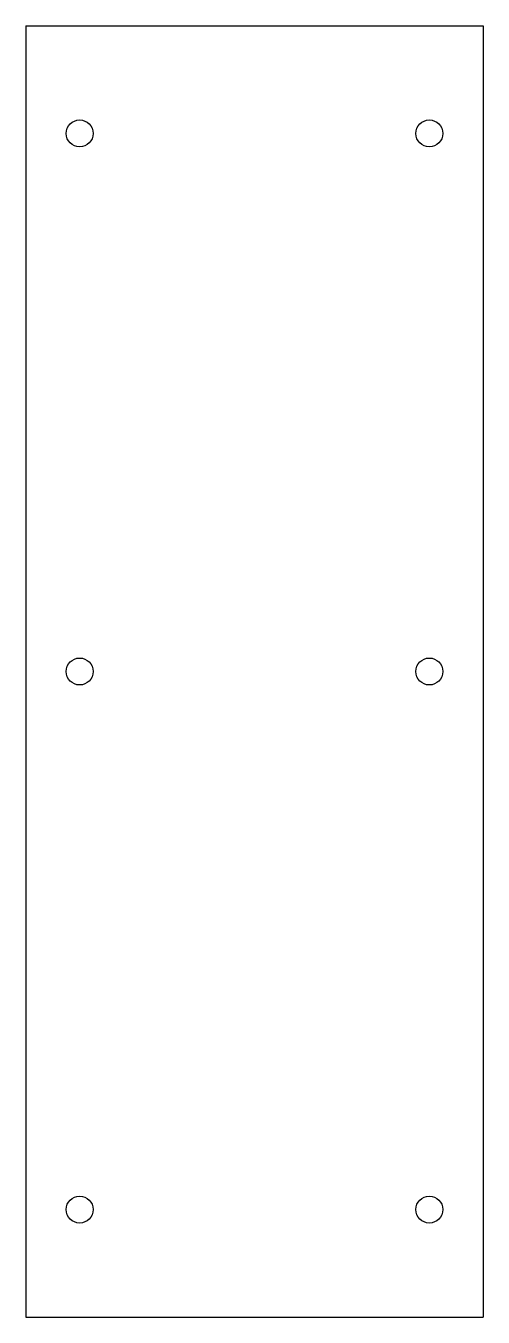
# Model space of a CAD drawing. Extents: x -54 to 54, y -152 to 152.
import ezdxf

# ---------------------------------------------------------------- set-up
doc = ezdxf.new("R2010")
doc.units = 0
doc.header["$MEASUREMENT"] = 0
doc.layers.add('VISIBLE', color=7, linetype='CONTINUOUS')

msp = doc.modelspace()

# ---------------------------------------------------------------- linework, layer by layer
at = {"layer": 'VISIBLE'}
for p, q in [((-53.975, 152.4), (53.975, 152.4)), ((-53.975, 152.4), (-53.975, -152.4)), ((53.975, 152.4), (53.975, -152.4)), ((-53.975, -152.4), (53.975, -152.4))]:
    msp.add_line(p, q, dxfattribs=at)
for centre in [(-41.275, 127), (41.275, 127), (-41.275, 0), (41.275, 0), (-41.275, -127), (41.275, -127)]:
    msp.add_circle(centre, 3.175, dxfattribs=at)

doc.saveas('drawing.dxf')
